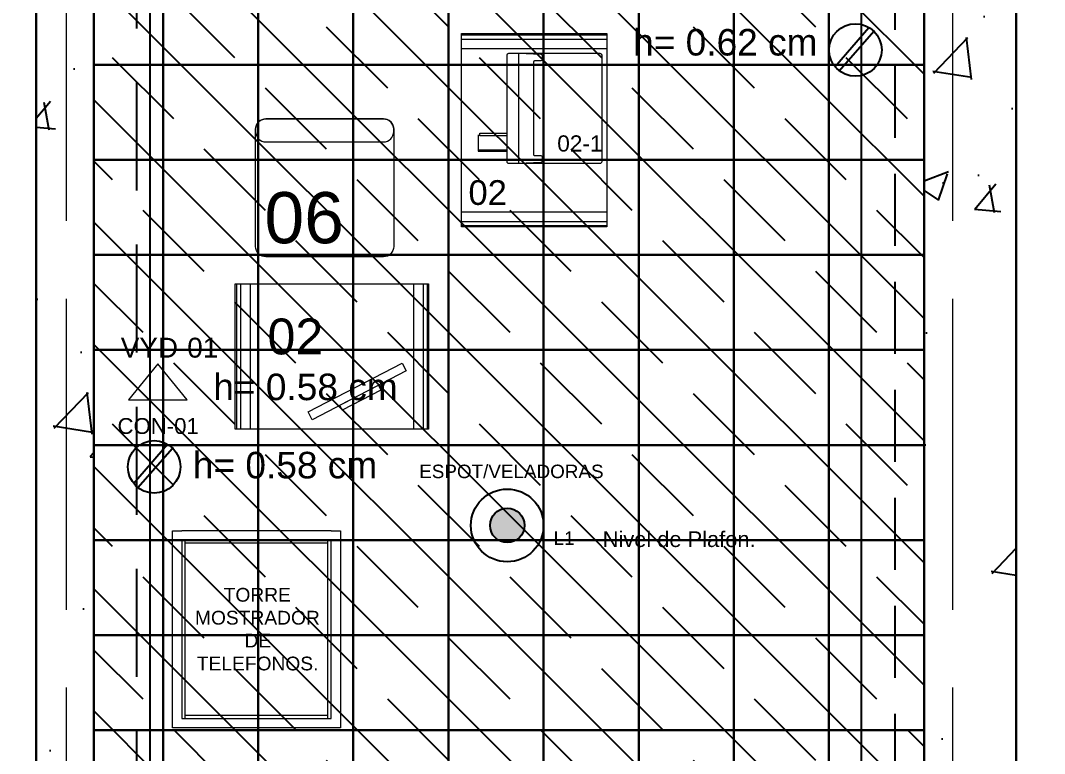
# Model space of a CAD drawing. Header units: millimetres. Extents: x 10930 to 21977, y 3784 to 7635.
# Drawn here: x 10969.24 to 10972.793, y 3813.415 to 3815.96 of the extents above; entities that cross this region are included whole.
import ezdxf

# ---------------------------------------------------------------- set-up
doc = ezdxf.new("R2010")
doc.units = ezdxf.units.MM
doc.linetypes.add('ACAD_ISO02W100', pattern=[15, 12, -3])
doc.linetypes.add('X-BB-NEW$0$HIDDEN2', pattern=[0.1875, 0.125, -0.0625])
for name, color, linetype, lineweight in [('CONTACTOS', 116, 'Continuous', 18), ('COTAS', 116, 'ACAD_ISO02W100', 20), ('LUMINARIAS', 3, 'Continuous', 18), ('PLAFON', 94, 'Continuous', 25)]:
    doc.layers.add(name, color=color, linetype=linetype, lineweight=lineweight)
for name, color, linetype in [('CORTE', 224, 'Continuous'), ('MEDIDAS.', 75, 'Continuous'), ('MUROS - ARQ.', 116, 'Continuous'), ('MUROS ACABADO.', 60, 'Continuous'), ('PISO PATIO PUBLICO', 81, 'Continuous')]:
    doc.layers.add(name, color=color, linetype=linetype)
doc.layers.add('MUEBLES', color=7, linetype='Continuous', lineweight=18, true_color=0xadff5c)
doc.styles.get("Standard").update_dxf_attribs({"font": 'arial.ttf'})
doc.dimstyles.get("Standard").update_dxf_attribs({"dimtxt": 0.15, "dimasz": 0.18, "dimexe": 0.18, "dimexo": 0.0625, "dimgap": 0.09, "dimtad": 0, "dimtih": 1, "dimtoh": 1, "dimzin": 0, "dimdsep": 46, "dimtxsty": 'Standard', "dimblk2": 'ARCHTICK', "dimcen": 0.09, "dimadec": 0, "dimazin": 0, "dimtfac": 1, "dimtofl": 0, "dimtmove": 0, "dimatfit": 3, "dimfxl": 1, "dimtolj": 1, "dimtzin": 0, "dimarcsym": 0})

# ---------------------------------------------------------------- blocks, each defined once
blk = doc.blocks.new('*D156')
at = {"layer": 'Defpoints', "color": 0, "transparency": 16777216}
for p in [(10969.73033308479, 3822.01586480804), (10969.49504958172, 3811.795864808041), (10969.69059859015, 3811.795864808041)]:
    blk.add_point(p, dxfattribs=at)
at = {"layer": 'MEDIDAS.', "color": 0, "lineweight": -2, "transparency": 16777216}
for p, q in [((10969.73033308479, 3822.01586480804), (10969.69059859015, 3822.01586480804)), ((10969.69059859015, 3821.91586480804), (10969.69059859015, 3817.046922106812)), ((10969.69059859015, 3811.895864808041), (10969.69059859015, 3816.764807509268)), ((10969.49504958172, 3811.795864808041), (10969.69059859015, 3811.795864808041))]:
    blk.add_line(p, q, dxfattribs=at)
at = {"layer": 'MEDIDAS.', "color": 0, "transparency": 16777216}
for points in [[(10969.67393192348, 3821.91586480804), (10969.70726525681, 3821.91586480804), (10969.69059859015, 3822.01586480804)], [(10969.67393192348, 3811.895864808041), (10969.70726525681, 3811.895864808041), (10969.69059859015, 3811.795864808041)]]:
    blk.add_solid(points, dxfattribs=at)
at = {"layer": 'MEDIDAS.', "color": 0, "transparency": 16777216, "insert": (10969.69059859015, 3816.905864808042), "char_height": 0.1, "attachment_point": 5}
blk.add_mtext('\\A1;10.22', dxfattribs=at)
blk = doc.blocks.new('_ArchTick')
at = {"color": 0, "linetype": 'ByBlock', "const_width": 0.15}
blk.add_lwpolyline([(-0.5, -0.5), (0.5, 0.5)], dxfattribs=at)
blk = doc.blocks.new('*D157')
at = {"layer": 'Defpoints', "color": 0, "transparency": 16777216}
for p in [(10972.37504958172, 3820.75586480804), (10972.15854647204, 3811.79586480804), (10972.37504958172, 3811.79586480804)]:
    blk.add_point(p, dxfattribs=at)
at = {"layer": 'MEDIDAS.', "color": 0, "lineweight": -2, "transparency": 16777216}
for p, q in [((10972.37504958172, 3820.75586480804), (10972.15854647204, 3820.75586480804)), ((10972.15854647204, 3820.65586480804), (10972.15854647204, 3816.416922106812)), ((10972.15854647204, 3811.89586480804), (10972.15854647204, 3816.134807509268)), ((10972.37504958172, 3811.79586480804), (10972.15854647204, 3811.79586480804))]:
    blk.add_line(p, q, dxfattribs=at)
at = {"layer": 'MEDIDAS.', "color": 0, "transparency": 16777216}
for points in [[(10972.14187980538, 3820.65586480804), (10972.17521313871, 3820.65586480804), (10972.15854647204, 3820.75586480804)], [(10972.14187980538, 3811.89586480804), (10972.17521313871, 3811.89586480804), (10972.15854647204, 3811.79586480804)]]:
    blk.add_solid(points, dxfattribs=at)
at = {"layer": 'MEDIDAS.', "color": 0, "transparency": 16777216, "insert": (10972.15854647204, 3816.275864808042), "char_height": 0.1, "attachment_point": 5}
blk.add_mtext('\\A1;8.96', dxfattribs=at)
blk = doc.blocks.new('impresora verde')
at = {"layer": 'MUEBLES'}
blk.add_line((10971.41721603753, 3814.85484925396), (10971.32487889071, 3814.85484925396), dxfattribs=at)
for points in [[(10971.71783087399, 3814.812678797217, 0.4142135623730962), (10971.72358139082, 3814.818429314047), (10971.72358139082, 3815.159626645872, 0.4142135623730948), (10971.71783087399, 3815.1653771627), (10971.42263767679, 3815.1653771627, 0.4142135623730948), (10971.41688715996, 3815.159626645872), (10971.41688715996, 3814.818429314047, 0.4142135623730944), (10971.42263767679, 3814.812678797217)], [(10971.52806381865, 3814.83568086453), (10971.50790723984, 3814.83568086453, -0.4142135623730948), (10971.50407356196, 3814.839514542416), (10971.50407356196, 3815.138541417502, -0.4142135623730953), (10971.50790723984, 3815.142375095387), (10971.52806381865, 3815.142375095387, 0.4142135623730951), (10971.53189749653, 3815.146208773273), (10971.53189749653, 3815.157896701717, 0.3996556434456882), (10971.52825526338, 3815.161725596473), (10971.45522393882, 3815.1653771627), (10971.45522393882, 3814.812678797217), (10971.52825526338, 3814.816330363444, 0.3996556434456882), (10971.53189749653, 3814.820159258202), (10971.53189749653, 3814.831847186645, 0.4142135623730951)]]:
    blk.add_lwpolyline(points, format="xyb", close=True, dxfattribs=at)
for points in [[(10971.32487889071, 3814.903821397272), (10971.32487889071, 3814.851015576075), (10971.41688715996, 3814.851015576075)], [(10971.41688715996, 3814.900853388587), (10971.33065457192, 3814.900853388587), (10971.33065457192, 3814.909478338735), (10971.41688715996, 3814.909478338735)]]:
    blk.add_lwpolyline(points, dxfattribs=at)
blk.add_text('02-1', height=0.0520373096722406, dxfattribs=at).set_placement((10971.57945602864, 3814.850021596033))
blk = doc.blocks.new('contactos verdes')
at = {"layer": 'CONTACTOS', "lineweight": -3}
for p, q in [((10972.06542656176, 3815.79923116231), (10972.18362784478, 3815.935701791439)), ((10972.08074943379, 3815.785396194023), (10972.20073874646, 3815.922909040854)), ((10969.6327889929, 3814.351836237183), (10969.75099027593, 3814.488306866312)), ((10969.64811186494, 3814.338001268896), (10969.7681011776, 3814.475514115727))]:
    blk.add_line(p, q, dxfattribs=at)
at = {"layer": 'CONTACTOS'}
blk.add_lwpolyline([(10969.68282465263, 3814.643178758154), (10969.75097367567, 3814.643178758154), (10969.81912269871, 3814.643178758154), (10969.81912269871, 3814.643178758154), (10969.71689916415, 3814.767684630722), (10969.6146756296, 3814.643178758154)], close=True, dxfattribs=at)
at = {"layer": 'CONTACTOS', "lineweight": -3}
for centre in [(10972.13690711224, 3815.857319379142), (10969.70426954339, 3814.409924454015)]:
    blk.add_circle(centre, 0.09125036660980475, dxfattribs=at)
at = {"layer": 'CONTACTOS', "color": 124}
for s, p in [('h= 0.62 cm', (10971.36573887512, 3815.838096364818)), ('h= 0.58 cm', (10969.90933518256, 3814.641619656549)), ('h= 0.58 cm', (10969.8383822914, 3814.370150995093))]:
    blk.add_text(s, height=0.09204336248979246, dxfattribs=at).set_placement(p)
at = {"layer": 'CONTACTOS', "color": 7}
for s, height, p in [('VYD-01', 0.06909623807607891, (10969.58843302112, 3814.789280316048)), ('CON-01', 0.05503624369423085, (10969.57711647813, 3814.524346289757))]:
    blk.add_text(s, height=height, dxfattribs=at).set_placement(p)
blk = doc.blocks.new('COTAS COLOR VERDE')
at = {"layer": 'COTAS', "ltscale": 0.09}
for points in [[(10969.40013195667, 3811.213733478573), (10969.40013195667, 3822.792661706981)], [(10972.47504958172, 3811.213733478573), (10972.47504958172, 3822.792661706981)]]:
    blk.add_lwpolyline(points, dxfattribs=at)
blk = doc.blocks.new('luminarias verdes')
at = {"layer": 'LUMINARIAS', "lineweight": -3}
h = blk.add_hatch(color=3, dxfattribs=at)
h.dxf.hatch_style = 1
edge = h.paths.add_edge_path()
edge.add_arc((10970.92914934667, 3814.206789912417), 0.05981526047184971, 0, 360)
at = {"layer": 'LUMINARIAS', "color": 3, "lineweight": -3}
for radius in [0.1260960624274573, 0.05981526047184971]:
    blk.add_circle((10970.92914934667, 3814.206789912417), radius, dxfattribs=at)
at = {"layer": 'LUMINARIAS', "color": 7}
blk.add_text('ESPOT/VELADORAS', height=0.0468110274383892, dxfattribs=at).set_placement((10970.62375185048, 3814.370902521117))
at = {"layer": 'LUMINARIAS', "color": 10}
blk.add_text('L1', height=0.0468110274383892, dxfattribs=at).set_placement((10971.08992557607, 3814.139272353313))
at = {"layer": 'LUMINARIAS', "color": 122}
blk.add_text('Nivel de Plafon.', height=0.05420733958522961, dxfattribs=at).set_placement((10971.26027873034, 3814.131772821844))
blk = doc.blocks.new('PISO VERDE')
at = {"layer": 'PISO PATIO PUBLICO'}
for points in [[(10969.49504958172, 3815.805864808041), (10969.49504958172, 3816.135864808041), (10969.73504958172, 3816.135864808041), (10969.73504958172, 3815.805864808041), (10969.49504958172, 3815.805864808041)], [(10969.73504958172, 3815.805864808041), (10969.73504958172, 3816.135864808041), (10970.06504958172, 3816.135864808041), (10970.06504958172, 3815.805864808041), (10969.73504958172, 3815.805864808041)], [(10970.06504958172, 3815.805864808041), (10970.06504958172, 3816.135864808041), (10970.39504958172, 3816.135864808041), (10970.39504958172, 3815.805864808041), (10970.06504958172, 3815.805864808041)], [(10970.39504958172, 3815.805864808041), (10970.39504958172, 3816.135864808041), (10970.72504958172, 3816.135864808041), (10970.72504958172, 3815.805864808041), (10970.39504958172, 3815.805864808041)], [(10970.72504958172, 3815.805864808041), (10970.72504958172, 3816.135864808041), (10971.05504958172, 3816.135864808041), (10971.05504958172, 3815.805864808041), (10970.72504958172, 3815.805864808041)], [(10971.05504958172, 3815.805864808041), (10971.05504958172, 3816.135864808041), (10971.38504958172, 3816.135864808041), (10971.38504958172, 3815.805864808041), (10971.05504958172, 3815.805864808041)], [(10971.38504958172, 3815.805864808041), (10971.38504958172, 3816.135864808041), (10971.71504958172, 3816.135864808041), (10971.71504958172, 3815.805864808041), (10971.38504958172, 3815.805864808041)], [(10971.71504958172, 3815.805864808041), (10971.71504958172, 3816.135864808041), (10972.04504958172, 3816.135864808041), (10972.04504958172, 3815.805864808041), (10971.71504958172, 3815.805864808041)], [(10972.04504958172, 3815.805864808041), (10972.04504958172, 3816.135864808041), (10972.37504958172, 3816.135864808041), (10972.37504958172, 3815.805864808041), (10972.04504958172, 3815.805864808041)], [(10969.49504958172, 3815.475864808041), (10969.49504958172, 3815.805864808041), (10969.73504958172, 3815.805864808041), (10969.73504958172, 3815.475864808041), (10969.49504958172, 3815.475864808041)], [(10969.73504958172, 3815.475864808041), (10969.73504958172, 3815.805864808041), (10970.06504958172, 3815.805864808041), (10970.06504958172, 3815.475864808041), (10969.73504958172, 3815.475864808041)], [(10970.06504958172, 3815.475864808041), (10970.06504958172, 3815.805864808041), (10970.39504958172, 3815.805864808041), (10970.39504958172, 3815.475864808041), (10970.06504958172, 3815.475864808041)], [(10970.39504958172, 3815.475864808041), (10970.39504958172, 3815.805864808041), (10970.72504958172, 3815.805864808041), (10970.72504958172, 3815.475864808041), (10970.39504958172, 3815.475864808041)], [(10970.72504958172, 3815.475864808041), (10970.72504958172, 3815.805864808041), (10971.05504958172, 3815.805864808041), (10971.05504958172, 3815.475864808041), (10970.72504958172, 3815.475864808041)], [(10971.05504958172, 3815.475864808041), (10971.05504958172, 3815.805864808041), (10971.38504958172, 3815.805864808041), (10971.38504958172, 3815.475864808041), (10971.05504958172, 3815.475864808041)], [(10971.38504958172, 3815.475864808041), (10971.38504958172, 3815.805864808041), (10971.71504958172, 3815.805864808041), (10971.71504958172, 3815.475864808041), (10971.38504958172, 3815.475864808041)], [(10971.71504958172, 3815.475864808041), (10971.71504958172, 3815.805864808041), (10972.04504958172, 3815.805864808041), (10972.04504958172, 3815.475864808041), (10971.71504958172, 3815.475864808041)], [(10972.04504958172, 3815.475864808041), (10972.04504958172, 3815.805864808041), (10972.37504958172, 3815.805864808041), (10972.37504958172, 3815.475864808041), (10972.04504958172, 3815.475864808041)], [(10969.49504958172, 3815.145864808041), (10969.49504958172, 3815.475864808041), (10969.73504958172, 3815.475864808041), (10969.73504958172, 3815.145864808041), (10969.49504958172, 3815.145864808041)], [(10969.73504958172, 3815.145864808041), (10969.73504958172, 3815.475864808041), (10970.06504958172, 3815.475864808041), (10970.06504958172, 3815.145864808041), (10969.73504958172, 3815.145864808041)], [(10970.06504958172, 3815.145864808041), (10970.06504958172, 3815.475864808041), (10970.39504958172, 3815.475864808041), (10970.39504958172, 3815.145864808041), (10970.06504958172, 3815.145864808041)], [(10970.39504958172, 3815.145864808041), (10970.39504958172, 3815.475864808041), (10970.72504958172, 3815.475864808041), (10970.72504958172, 3815.145864808041), (10970.39504958172, 3815.145864808041)], [(10970.72504958172, 3815.145864808041), (10970.72504958172, 3815.475864808041), (10971.05504958172, 3815.475864808041), (10971.05504958172, 3815.145864808041), (10970.72504958172, 3815.145864808041)], [(10971.05504958172, 3815.145864808041), (10971.05504958172, 3815.475864808041), (10971.38504958172, 3815.475864808041), (10971.38504958172, 3815.145864808041), (10971.05504958172, 3815.145864808041)], [(10971.38504958172, 3815.145864808041), (10971.38504958172, 3815.475864808041), (10971.71504958172, 3815.475864808041), (10971.71504958172, 3815.145864808041), (10971.38504958172, 3815.145864808041)], [(10971.71504958172, 3815.145864808041), (10971.71504958172, 3815.475864808041), (10972.04504958172, 3815.475864808041), (10972.04504958172, 3815.145864808041), (10971.71504958172, 3815.145864808041)], [(10972.04504958172, 3815.145864808041), (10972.04504958172, 3815.475864808041), (10972.37504958172, 3815.475864808041), (10972.37504958172, 3815.145864808041), (10972.04504958172, 3815.145864808041)], [(10969.49504958172, 3814.815864808041), (10969.49504958172, 3815.145864808041), (10969.73504958172, 3815.145864808041), (10969.73504958172, 3814.815864808041), (10969.49504958172, 3814.815864808041)], [(10969.73504958172, 3814.815864808041), (10969.73504958172, 3815.145864808041), (10970.06504958172, 3815.145864808041), (10970.06504958172, 3814.815864808041), (10969.73504958172, 3814.815864808041)], [(10970.06504958172, 3814.815864808041), (10970.06504958172, 3815.145864808041), (10970.39504958172, 3815.145864808041), (10970.39504958172, 3814.815864808041), (10970.06504958172, 3814.815864808041)], [(10970.39504958172, 3814.815864808041), (10970.39504958172, 3815.145864808041), (10970.72504958172, 3815.145864808041), (10970.72504958172, 3814.815864808041), (10970.39504958172, 3814.815864808041)], [(10970.72504958172, 3814.815864808041), (10970.72504958172, 3815.145864808041), (10971.05504958172, 3815.145864808041), (10971.05504958172, 3814.815864808041), (10970.72504958172, 3814.815864808041)], [(10971.05504958172, 3814.815864808041), (10971.05504958172, 3815.145864808041), (10971.38504958172, 3815.145864808041), (10971.38504958172, 3814.815864808041), (10971.05504958172, 3814.815864808041)], [(10971.38504958172, 3814.815864808041), (10971.38504958172, 3815.145864808041), (10971.71504958172, 3815.145864808041), (10971.71504958172, 3814.815864808041), (10971.38504958172, 3814.815864808041)], [(10971.71504958172, 3814.815864808041), (10971.71504958172, 3815.145864808041), (10972.04504958172, 3815.145864808041), (10972.04504958172, 3814.815864808041), (10971.71504958172, 3814.815864808041)], [(10972.04504958172, 3814.815864808041), (10972.04504958172, 3815.145864808041), (10972.37504958172, 3815.145864808041), (10972.37504958172, 3814.815864808041), (10972.04504958172, 3814.815864808041)], [(10969.49504958172, 3814.485864808041), (10969.49504958172, 3814.815864808041), (10969.73504958172, 3814.815864808041), (10969.73504958172, 3814.485864808041), (10969.49504958172, 3814.485864808041)], [(10969.73504958172, 3814.485864808041), (10969.73504958172, 3814.815864808041), (10970.06504958172, 3814.815864808041), (10970.06504958172, 3814.485864808041), (10969.73504958172, 3814.485864808041)], [(10970.06504958172, 3814.485864808041), (10970.06504958172, 3814.815864808041), (10970.39504958172, 3814.815864808041), (10970.39504958172, 3814.485864808041), (10970.06504958172, 3814.485864808041)], [(10970.39504958172, 3814.485864808041), (10970.39504958172, 3814.815864808041), (10970.72504958172, 3814.815864808041), (10970.72504958172, 3814.485864808041), (10970.39504958172, 3814.485864808041)], [(10970.72504958172, 3814.485864808041), (10970.72504958172, 3814.815864808041), (10971.05504958172, 3814.815864808041), (10971.05504958172, 3814.485864808041), (10970.72504958172, 3814.485864808041)], [(10971.05504958172, 3814.485864808041), (10971.05504958172, 3814.815864808041), (10971.38504958172, 3814.815864808041), (10971.38504958172, 3814.485864808041), (10971.05504958172, 3814.485864808041)], [(10971.38504958172, 3814.485864808041), (10971.38504958172, 3814.815864808041), (10971.71504958172, 3814.815864808041), (10971.71504958172, 3814.485864808041), (10971.38504958172, 3814.485864808041)], [(10971.71504958172, 3814.485864808041), (10971.71504958172, 3814.815864808041), (10972.04504958172, 3814.815864808041), (10972.04504958172, 3814.485864808041), (10971.71504958172, 3814.485864808041)], [(10972.04504958172, 3814.485864808041), (10972.04504958172, 3814.815864808041), (10972.37504958172, 3814.815864808041), (10972.37504958172, 3814.485864808041), (10972.04504958172, 3814.485864808041)], [(10969.49504958172, 3814.155864808041), (10969.49504958172, 3814.485864808041), (10969.73504958172, 3814.485864808041), (10969.73504958172, 3814.155864808041), (10969.49504958172, 3814.155864808041)], [(10969.73504958172, 3814.155864808041), (10969.73504958172, 3814.485864808041), (10970.06504958172, 3814.485864808041), (10970.06504958172, 3814.155864808041), (10969.73504958172, 3814.155864808041)], [(10970.06504958172, 3814.155864808041), (10970.06504958172, 3814.485864808041), (10970.39504958172, 3814.485864808041), (10970.39504958172, 3814.155864808041), (10970.06504958172, 3814.155864808041)], [(10970.39504958172, 3814.155864808041), (10970.39504958172, 3814.485864808041), (10970.72504958172, 3814.485864808041), (10970.72504958172, 3814.155864808041), (10970.39504958172, 3814.155864808041)], [(10970.72504958172, 3814.155864808041), (10970.72504958172, 3814.485864808041), (10971.05504958172, 3814.485864808041), (10971.05504958172, 3814.155864808041), (10970.72504958172, 3814.155864808041)], [(10971.05504958172, 3814.155864808041), (10971.05504958172, 3814.485864808041), (10971.38504958172, 3814.485864808041), (10971.38504958172, 3814.155864808041), (10971.05504958172, 3814.155864808041)], [(10971.38504958172, 3814.155864808041), (10971.38504958172, 3814.485864808041), (10971.71504958172, 3814.485864808041), (10971.71504958172, 3814.155864808041), (10971.38504958172, 3814.155864808041)], [(10971.71504958172, 3814.155864808041), (10971.71504958172, 3814.485864808041), (10972.04504958172, 3814.485864808041), (10972.04504958172, 3814.155864808041), (10971.71504958172, 3814.155864808041)], [(10972.04504958172, 3814.155864808041), (10972.04504958172, 3814.485864808041), (10972.37504958172, 3814.485864808041), (10972.37504958172, 3814.155864808041), (10972.04504958172, 3814.155864808041)], [(10969.49504958172, 3813.825864808041), (10969.49504958172, 3814.155864808041), (10969.73504958172, 3814.155864808041), (10969.73504958172, 3813.825864808041), (10969.49504958172, 3813.825864808041)], [(10969.73504958172, 3813.825864808041), (10969.73504958172, 3814.155864808041), (10970.06504958172, 3814.155864808041), (10970.06504958172, 3813.825864808041), (10969.73504958172, 3813.825864808041)], [(10970.06504958172, 3813.825864808041), (10970.06504958172, 3814.155864808041), (10970.39504958172, 3814.155864808041), (10970.39504958172, 3813.825864808041), (10970.06504958172, 3813.825864808041)], [(10970.39504958172, 3813.825864808041), (10970.39504958172, 3814.155864808041), (10970.72504958172, 3814.155864808041), (10970.72504958172, 3813.825864808041), (10970.39504958172, 3813.825864808041)], [(10970.72504958172, 3813.825864808041), (10970.72504958172, 3814.155864808041), (10971.05504958172, 3814.155864808041), (10971.05504958172, 3813.825864808041), (10970.72504958172, 3813.825864808041)], [(10971.05504958172, 3813.825864808041), (10971.05504958172, 3814.155864808041), (10971.38504958172, 3814.155864808041), (10971.38504958172, 3813.825864808041), (10971.05504958172, 3813.825864808041)], [(10971.38504958172, 3813.825864808041), (10971.38504958172, 3814.155864808041), (10971.71504958172, 3814.155864808041), (10971.71504958172, 3813.825864808041), (10971.38504958172, 3813.825864808041)], [(10971.71504958172, 3813.825864808041), (10971.71504958172, 3814.155864808041), (10972.04504958172, 3814.155864808041), (10972.04504958172, 3813.825864808041), (10971.71504958172, 3813.825864808041)], [(10972.04504958172, 3813.825864808041), (10972.04504958172, 3814.155864808041), (10972.37504958172, 3814.155864808041), (10972.37504958172, 3813.825864808041), (10972.04504958172, 3813.825864808041)], [(10969.49504958172, 3813.495864808041), (10969.49504958172, 3813.825864808041), (10969.73504958172, 3813.825864808041), (10969.73504958172, 3813.495864808041), (10969.49504958172, 3813.495864808041)], [(10969.73504958172, 3813.495864808041), (10969.73504958172, 3813.825864808041), (10970.06504958172, 3813.825864808041), (10970.06504958172, 3813.495864808041), (10969.73504958172, 3813.495864808041)], [(10970.06504958172, 3813.495864808041), (10970.06504958172, 3813.825864808041), (10970.39504958172, 3813.825864808041), (10970.39504958172, 3813.495864808041), (10970.06504958172, 3813.495864808041)], [(10970.39504958172, 3813.495864808041), (10970.39504958172, 3813.825864808041), (10970.72504958172, 3813.825864808041), (10970.72504958172, 3813.495864808041), (10970.39504958172, 3813.495864808041)], [(10970.72504958172, 3813.495864808041), (10970.72504958172, 3813.825864808041), (10971.05504958172, 3813.825864808041), (10971.05504958172, 3813.495864808041), (10970.72504958172, 3813.495864808041)], [(10971.05504958172, 3813.495864808041), (10971.05504958172, 3813.825864808041), (10971.38504958172, 3813.825864808041), (10971.38504958172, 3813.495864808041), (10971.05504958172, 3813.495864808041)], [(10971.38504958172, 3813.495864808041), (10971.38504958172, 3813.825864808041), (10971.71504958172, 3813.825864808041), (10971.71504958172, 3813.495864808041), (10971.38504958172, 3813.495864808041)], [(10971.71504958172, 3813.495864808041), (10971.71504958172, 3813.825864808041), (10972.04504958172, 3813.825864808041), (10972.04504958172, 3813.495864808041), (10971.71504958172, 3813.495864808041)], [(10972.04504958172, 3813.495864808041), (10972.04504958172, 3813.825864808041), (10972.37504958172, 3813.825864808041), (10972.37504958172, 3813.495864808041), (10972.04504958172, 3813.495864808041)], [(10969.49504958172, 3813.165864808042), (10969.49504958172, 3813.495864808041), (10969.73504958172, 3813.495864808041), (10969.73504958172, 3813.165864808042), (10969.49504958172, 3813.165864808042)], [(10969.73504958172, 3813.165864808042), (10969.73504958172, 3813.495864808041), (10970.06504958172, 3813.495864808041), (10970.06504958172, 3813.165864808042), (10969.73504958172, 3813.165864808042)], [(10970.06504958172, 3813.165864808042), (10970.06504958172, 3813.495864808041), (10970.39504958172, 3813.495864808041), (10970.39504958172, 3813.165864808042), (10970.06504958172, 3813.165864808042)], [(10970.39504958172, 3813.165864808042), (10970.39504958172, 3813.495864808041), (10970.72504958172, 3813.495864808041), (10970.72504958172, 3813.165864808042), (10970.39504958172, 3813.165864808042)], [(10970.72504958172, 3813.165864808042), (10970.72504958172, 3813.495864808041), (10971.05504958172, 3813.495864808041), (10971.05504958172, 3813.165864808042), (10970.72504958172, 3813.165864808042)], [(10971.05504958172, 3813.165864808042), (10971.05504958172, 3813.495864808041), (10971.38504958172, 3813.495864808041), (10971.38504958172, 3813.165864808042), (10971.05504958172, 3813.165864808042)], [(10971.38504958172, 3813.165864808042), (10971.38504958172, 3813.495864808041), (10971.71504958172, 3813.495864808041), (10971.71504958172, 3813.165864808042), (10971.38504958172, 3813.165864808042)], [(10971.71504958172, 3813.165864808042), (10971.71504958172, 3813.495864808041), (10972.04504958172, 3813.495864808041), (10972.04504958172, 3813.165864808042), (10971.71504958172, 3813.165864808042)], [(10972.04504958172, 3813.165864808042), (10972.04504958172, 3813.495864808041), (10972.37504958172, 3813.495864808041), (10972.37504958172, 3813.165864808042), (10972.04504958172, 3813.165864808042)]]:
    blk.add_lwpolyline(points, dxfattribs=at)
blk = doc.blocks.new('FLECHA DOS')
at = {"layer": 'CORTE'}
blk.add_line((10970.72504958172, 3809.121042254999), (10970.72504958172, 3823.697857952679), dxfattribs=at)

msp = doc.modelspace()

# ---------------------------------------------------------------- hatches: boundary and pattern name
at = {"layer": 'MUROS ACABADO.'}
h = msp.add_hatch(dxfattribs=at)
h.set_pattern_fill('AR-CONC', color=50, scale=0.006)
h.set_pattern_definition([(49.99999999999999, (0, 0), (1.093108013976024, -0.09563451323341852), [0.1143, -1.2573]), (355, (0, 0), (-0.2114605285498161, 1.146341071434211), [0.09144000000000001, -1.00584350502]), (100.4514447, (0.091092042, -0.007969521), (0.8816474825421197, 1.050706511473171), [0.0971400528, -1.0685414676]), (46.18420000000002, (0, 0.3048), (1.626474245352779, -0.2522539675963629), [0.17145, -1.88595]), (96.63555760999996, (0.1355394, 0.283779), (1.424424804309018, 1.484556747586329), [0.14571013884, -1.60281364896]), (351.1841511700001, (0, 0.3048), (1.424424804389862, 1.484556747513196), [0.13715980242, -1.50875839152]), (21, (0.1524, 0.2286), (0.9096863476147949, -0.6135911891225256), [0.1143, -1.2573]), (326.0000000000001, (0.1524, 0.2286), (0.3708121700858825, 1.105127796733916), [0.09144000000000001, -1.00584]), (71.45144499999999, (0.2282071956, 0.1774674006), (1.280498515672297, 0.4915366133154315), [0.09714005280000002, -1.0685396256]), (37.50000000000001, (0, 0), (0.0185316195035509, 0.5073302332389187), [0, -0.9936480000000001, 0, -1.02108, 0, -1.00965]), (7.499999999999999, (0, 0), (0.4009179750618345, 0.6010834489087171), [0, -0.5821679999999999, 0, -0.970788, 0, -0.38481]), (327.5, (-0.339852, 0), (0.8135435710012284, -0.03437246395604066), [0, -0.381, 0, -1.18872, 0, -1.57734]), (317.5, (-0.492252, 0), (0.8887750883161083, 0.1525589461999982), [0, -0.4953, 0, -0.789432, 0, -1.12014])])
h.paths.add_polyline_path([(10969.29504958172, 3822.21586480804), (10972.69504958172, 3822.21586480804), (10972.69504958172, 3811.79586480804), (10972.37504958172, 3811.79586480804), (10972.37504958172, 3822.01586480804), (10969.49504958172, 3822.01586480804), (10969.49504958172, 3811.795864808041), (10969.29504958172, 3811.795864808041)])
h = msp.add_hatch(color=253, dxfattribs=at)
h.dxf.hatch_style = 1
h.paths.add_polyline_path([(10970.97669844339, 3815.581022545257), (10973.30669844339, 3815.581022545258)], flags=0)
edge = h.paths.add_edge_path(flags=17)
edge.add_line((10970.97669844339, 3815.581022545257), (10973.30669844339, 3815.581022545258))
edge.add_line((10970.97669844339, 3815.581022545258), (10970.97669844339, 3813.005057409418))
edge.add_line((10970.97669844339, 3813.005057409418), (10973.30669844339, 3813.005057409418))
edge.add_line((10973.30669844339, 3813.005057409418), (10973.30669844339, 3814.305057409417))
edge.add_line((10973.30669844339, 3814.305057409417), (10973.38669844339, 3814.305057409418))
edge.add_line((10973.38669844339, 3814.305057409418), (10973.38669844339, 3814.275057409418))
edge.add_line((10973.38669844339, 3814.275057409418), (10973.40669844339, 3814.275057409418))
edge.add_line((10973.40669844339, 3814.275057409418), (10973.40669844339, 3812.905057409418))
edge.add_line((10973.40669844339, 3812.905057409418), (10970.97669844339, 3812.905057409417))
edge.add_line((10970.97669844339, 3812.905057409417), (10970.97669844339, 3812.851022545258))
edge.add_line((10970.97669844339, 3812.851022545258), (10970.97669844339, 3812.751022545258))
edge.add_line((10970.97669844339, 3812.751022545258), (10970.73669844339, 3812.751022545258))
edge.add_line((10970.73669844339, 3812.751022545258), (10970.73669844339, 3802.651022545258))
edge.add_line((10970.73669844339, 3802.651022545258), (10971.24669844339, 3802.651022545258))
edge.add_line((10971.24669844339, 3802.651022545258), (10971.24669844339, 3802.551022545259))
edge.add_line((10971.24669844339, 3802.551022545259), (10970.63669844339, 3802.551022545259))
edge.add_line((10970.63669844339, 3802.551022545259), (10970.63669844339, 3812.851022545258))
edge.add_line((10970.63669844339, 3812.851022545258), (10970.87669844339, 3812.851022545258))
edge.add_line((10970.87669844339, 3812.851022545258), (10970.87669844339, 3815.581022545257))
edge.add_line((10970.87669844339, 3815.581022545257), (10968.50669844339, 3815.581022545258))
edge.add_line((10968.50669844339, 3815.581022545258), (10968.50669844339, 3814.981022545257))
edge.add_line((10968.50669844339, 3814.981022545257), (10967.33669844339, 3814.981022545259))
edge.add_line((10967.33669844339, 3814.981022545259), (10967.33669844339, 3818.621022545258))
edge.add_line((10967.33669844339, 3818.621022545258), (10967.73669844339, 3818.621022545258))
edge.add_line((10967.73669844339, 3818.621022545258), (10967.73669844339, 3818.521022545257))
edge.add_line((10967.73669844339, 3818.521022545257), (10967.43669844339, 3818.521022545258))
edge.add_line((10967.43669844339, 3818.521022545258), (10967.43669844339, 3815.681022545258))
edge.add_line((10967.43669844339, 3815.681022545258), (10967.45669844339, 3815.681022545258))
edge.add_line((10967.45669844339, 3815.681022545258), (10967.45669844339, 3815.081022545258))
edge.add_line((10967.45669844339, 3815.081022545258), (10968.40669844339, 3815.081022545258))
edge.add_line((10968.40669844339, 3815.081022545258), (10968.40669844339, 3815.681022545258))
edge.add_line((10968.40669844339, 3815.681022545258), (10973.40669844339, 3815.681022545258))
edge.add_line((10973.40669844339, 3815.681022545258), (10973.40669844338, 3816.281022545258))
edge.add_line((10973.40669844338, 3816.281022545258), (10974.60669844339, 3816.281022545258))
edge.add_line((10974.60669844339, 3816.281022545258), (10974.60669844339, 3815.681022545259))
edge.add_line((10974.60669844339, 3815.681022545259), (10977.12669844339, 3815.681022545257))
edge.add_line((10977.12669844339, 3815.681022545257), (10977.12669844339, 3815.096022545259))
edge.add_line((10977.12669844339, 3815.096022545259), (10977.04169844339, 3815.096022545259))
edge.add_line((10977.04169844339, 3815.096022545259), (10977.04169844339, 3815.131022545258))
edge.add_line((10977.04169844339, 3815.131022545258), (10977.02669844339, 3815.131022545258))
edge.add_line((10977.02669844339, 3815.131022545258), (10977.02669844339, 3815.581022545258))
edge.add_line((10977.02669844339, 3815.581022545258), (10974.50669844339, 3815.581022545258))
edge.add_line((10974.50669844339, 3815.581022545258), (10974.50669844339, 3816.181022545258))
edge.add_line((10974.50669844339, 3816.181022545258), (10973.50669844339, 3816.181022545258))
edge.add_line((10973.50669844339, 3816.181022545258), (10973.50669844339, 3815.031022545258))
edge.add_line((10973.50669844339, 3815.031022545258), (10973.40669844339, 3815.031022545258))
edge.add_line((10973.40669844339, 3815.031022545258), (10973.38669844339, 3815.031022545258))
edge.add_line((10973.38669844339, 3815.031022545258), (10973.38669844339, 3815.001022545258))
edge.add_line((10973.38669844339, 3815.001022545258), (10973.30669844339, 3815.001022545257))
edge.add_line((10973.30669844339, 3815.001022545257), (10973.30669844339, 3815.031022545258))
edge.add_line((10973.30669844339, 3815.031022545258), (10973.30669844339, 3815.581022545258))
edge = h.paths.add_edge_path()
edge.add_line((10971.24669844339, 3802.551022545259), (10971.34669844339, 3802.551022545259))
edge.add_line((10971.24669844339, 3801.471022545259), (10971.24669844339, 3802.551022545259))
edge.add_line((10971.24669844339, 3801.471022545259), (10970.64669844339, 3801.471022545259))
edge.add_line((10970.64669844339, 3801.471022545259), (10970.64669844339, 3798.491022545258))
edge.add_line((10970.64669844339, 3798.491022545258), (10971.38099373292, 3798.491022545258))
edge.add_line((10971.38099373292, 3798.491022545258), (10971.06288708056, 3796.039019220637))
edge.add_line((10971.06288708056, 3796.039019220637), (10973.37669844339, 3796.039019220637))
edge.add_line((10973.37669844339, 3796.039019220637), (10973.37669844339, 3796.939019220637))
edge.add_line((10973.37669844339, 3796.939019220637), (10973.27669844339, 3796.939019220637))
edge.add_line((10973.27669844339, 3796.939019220637), (10973.27669844339, 3796.139019220637))
edge.add_line((10973.27669844339, 3796.139019220637), (10971.17669844339, 3796.139019220637))
edge.add_line((10971.17669844339, 3796.139019220637), (10971.49396706983, 3798.631022545259))
edge.add_line((10971.49396706983, 3798.631022545259), (10971.39396706983, 3798.631022545259))
edge.add_line((10971.39396706983, 3798.631022545259), (10971.39396706983, 3798.591022545259))
edge.add_line((10971.39396706983, 3798.591022545259), (10970.74669844339, 3798.591022545259))
edge.add_line((10970.74669844339, 3798.591022545259), (10970.74669844339, 3801.371022545259))
edge.add_line((10970.74669844339, 3801.371022545259), (10971.34669844339, 3801.371022545259))
edge.add_line((10971.34669844339, 3801.371022545259), (10971.34669844339, 3802.551022545259))
edge = h.paths.add_edge_path(flags=17)
edge.add_line((10973.30669844339, 3815.581022545258), (10970.97669844339, 3815.581022545258))
edge.add_line((10973.30669844339, 3815.031022545258), (10973.30669844339, 3815.581022545258))
edge.add_line((10973.30669844339, 3815.001022545257), (10973.30669844339, 3815.031022545258))
edge.add_line((10973.38669844339, 3815.001022545258), (10973.30669844339, 3815.001022545257))
edge.add_line((10973.38669844339, 3815.031022545258), (10973.38669844339, 3815.001022545258))
edge.add_line((10973.40669844339, 3815.031022545258), (10973.38669844339, 3815.031022545258))
edge.add_line((10973.50669844339, 3815.031022545258), (10973.40669844339, 3815.031022545258))
edge.add_line((10973.50669844339, 3816.181022545258), (10973.50669844339, 3815.031022545258))
edge.add_line((10974.50669844339, 3816.181022545258), (10973.50669844339, 3816.181022545258))
edge.add_line((10974.50669844339, 3815.581022545258), (10974.50669844339, 3816.181022545258))
edge.add_line((10977.02669844339, 3815.581022545258), (10974.50669844339, 3815.581022545258))
edge.add_line((10977.02669844339, 3815.131022545258), (10977.02669844339, 3815.581022545258))
edge.add_line((10977.04169844339, 3815.131022545258), (10977.02669844339, 3815.131022545258))
edge.add_line((10977.04169844339, 3815.096022545259), (10977.04169844339, 3815.131022545258))
edge.add_line((10977.12669844339, 3815.096022545259), (10977.04169844339, 3815.096022545259))
edge.add_line((10977.12669844339, 3815.681022545257), (10977.12669844339, 3815.096022545259))
edge.add_line((10974.60669844339, 3815.681022545259), (10977.12669844339, 3815.681022545257))
edge.add_line((10974.60669844339, 3816.281022545258), (10974.60669844339, 3815.681022545259))
edge.add_line((10973.40669844338, 3816.281022545258), (10974.60669844339, 3816.281022545258))
edge.add_line((10973.40669844339, 3815.681022545258), (10973.40669844338, 3816.281022545258))
edge.add_line((10968.40669844339, 3815.681022545258), (10973.40669844339, 3815.681022545258))
edge.add_line((10968.40669844339, 3815.081022545258), (10968.40669844339, 3815.681022545258))
edge.add_line((10967.45669844339, 3815.081022545258), (10968.40669844339, 3815.081022545258))
edge.add_line((10967.45669844339, 3815.681022545258), (10967.45669844339, 3815.081022545258))
edge.add_line((10967.43669844339, 3815.681022545258), (10967.45669844339, 3815.681022545258))
edge.add_line((10967.43669844339, 3818.521022545258), (10967.43669844339, 3815.681022545258))
edge.add_line((10967.73669844339, 3818.521022545257), (10967.43669844339, 3818.521022545258))
edge.add_line((10967.73669844339, 3818.621022545258), (10967.73669844339, 3818.521022545257))
edge.add_line((10967.33669844339, 3818.621022545258), (10967.73669844339, 3818.621022545258))
edge.add_line((10967.33669844339, 3814.981022545259), (10967.33669844339, 3818.621022545258))
edge.add_line((10968.50669844339, 3814.981022545257), (10967.33669844339, 3814.981022545259))
edge.add_line((10968.50669844339, 3815.581022545258), (10968.50669844339, 3814.981022545257))
edge.add_line((10970.87669844339, 3815.581022545257), (10968.50669844339, 3815.581022545258))
edge.add_line((10970.87669844339, 3812.851022545258), (10970.87669844339, 3815.581022545257))
edge.add_line((10970.63669844339, 3812.851022545258), (10970.87669844339, 3812.851022545258))
edge.add_line((10970.63669844339, 3802.551022545259), (10970.63669844339, 3812.851022545258))
edge.add_line((10971.24669844339, 3802.551022545259), (10970.63669844339, 3802.551022545259))
edge.add_line((10971.24669844339, 3802.651022545258), (10971.24669844339, 3802.551022545259))
edge.add_line((10970.73669844339, 3802.651022545258), (10971.24669844339, 3802.651022545258))
edge.add_line((10970.73669844339, 3812.751022545258), (10970.73669844339, 3802.651022545258))
edge.add_line((10970.97669844339, 3812.751022545258), (10970.73669844339, 3812.751022545258))
edge.add_line((10970.97669844339, 3812.851022545258), (10970.97669844339, 3812.751022545258))
edge.add_line((10970.97669844339, 3812.905057409417), (10970.97669844339, 3812.851022545258))
edge.add_line((10973.40669844339, 3812.905057409418), (10970.97669844339, 3812.905057409417))
edge.add_line((10973.40669844339, 3814.275057409418), (10973.40669844339, 3812.905057409418))
edge.add_line((10973.38669844339, 3814.275057409418), (10973.40669844339, 3814.275057409418))
edge.add_line((10973.38669844339, 3814.305057409418), (10973.38669844339, 3814.275057409418))
edge.add_line((10973.30669844339, 3814.305057409417), (10973.38669844339, 3814.305057409418))
edge.add_line((10973.30669844339, 3813.005057409418), (10973.30669844339, 3814.305057409417))
edge.add_line((10970.97669844339, 3813.005057409418), (10973.30669844339, 3813.005057409418))
edge.add_line((10970.97669844339, 3815.581022545258), (10970.97669844339, 3813.005057409418))
h = msp.add_hatch(color=253, dxfattribs=at)
h.dxf.hatch_style = 1
h.paths.add_polyline_path([(10970.97669844339, 3815.581022545257), (10973.30669844339, 3815.581022545258)], flags=0)
edge = h.paths.add_edge_path(flags=17)
edge.add_line((10970.97669844339, 3815.581022545257), (10973.30669844339, 3815.581022545258))
edge.add_line((10970.97669844339, 3815.581022545258), (10970.97669844339, 3813.005057409418))
edge.add_line((10970.97669844339, 3813.005057409418), (10973.30669844339, 3813.005057409418))
edge.add_line((10973.30669844339, 3813.005057409418), (10973.30669844339, 3814.305057409417))
edge.add_line((10973.30669844339, 3814.305057409417), (10973.38669844339, 3814.305057409418))
edge.add_line((10973.38669844339, 3814.305057409418), (10973.38669844339, 3814.275057409418))
edge.add_line((10973.38669844339, 3814.275057409418), (10973.40669844339, 3814.275057409418))
edge.add_line((10973.40669844339, 3814.275057409418), (10973.40669844339, 3812.905057409418))
edge.add_line((10973.40669844339, 3812.905057409418), (10970.97669844339, 3812.905057409417))
edge.add_line((10970.97669844339, 3812.905057409417), (10970.97669844339, 3812.851022545258))
edge.add_line((10970.97669844339, 3812.851022545258), (10970.97669844339, 3812.751022545258))
edge.add_line((10970.97669844339, 3812.751022545258), (10970.73669844339, 3812.751022545258))
edge.add_line((10970.73669844339, 3812.751022545258), (10970.73669844339, 3802.651022545258))
edge.add_line((10970.73669844339, 3802.651022545258), (10971.24669844339, 3802.651022545258))
edge.add_line((10971.24669844339, 3802.651022545258), (10971.24669844339, 3802.551022545259))
edge.add_line((10971.24669844339, 3802.551022545259), (10970.63669844339, 3802.551022545259))
edge.add_line((10970.63669844339, 3802.551022545259), (10970.63669844339, 3812.851022545258))
edge.add_line((10970.63669844339, 3812.851022545258), (10970.87669844339, 3812.851022545258))
edge.add_line((10970.87669844339, 3812.851022545258), (10970.87669844339, 3815.581022545257))
edge.add_line((10970.87669844339, 3815.581022545257), (10968.50669844339, 3815.581022545258))
edge.add_line((10968.50669844339, 3815.581022545258), (10968.50669844339, 3814.981022545257))
edge.add_line((10968.50669844339, 3814.981022545257), (10967.33669844339, 3814.981022545259))
edge.add_line((10967.33669844339, 3814.981022545259), (10967.33669844339, 3818.621022545258))
edge.add_line((10967.33669844339, 3818.621022545258), (10967.73669844339, 3818.621022545258))
edge.add_line((10967.73669844339, 3818.621022545258), (10967.73669844339, 3818.521022545257))
edge.add_line((10967.73669844339, 3818.521022545257), (10967.43669844339, 3818.521022545258))
edge.add_line((10967.43669844339, 3818.521022545258), (10967.43669844339, 3815.681022545258))
edge.add_line((10967.43669844339, 3815.681022545258), (10967.45669844339, 3815.681022545258))
edge.add_line((10967.45669844339, 3815.681022545258), (10967.45669844339, 3815.081022545258))
edge.add_line((10967.45669844339, 3815.081022545258), (10968.40669844339, 3815.081022545258))
edge.add_line((10968.40669844339, 3815.081022545258), (10968.40669844339, 3815.681022545258))
edge.add_line((10968.40669844339, 3815.681022545258), (10973.40669844339, 3815.681022545258))
edge.add_line((10973.40669844339, 3815.681022545258), (10973.40669844338, 3816.281022545258))
edge.add_line((10973.40669844338, 3816.281022545258), (10974.60669844339, 3816.281022545258))
edge.add_line((10974.60669844339, 3816.281022545258), (10974.60669844339, 3815.681022545259))
edge.add_line((10974.60669844339, 3815.681022545259), (10977.12669844339, 3815.681022545257))
edge.add_line((10977.12669844339, 3815.681022545257), (10977.12669844339, 3815.096022545259))
edge.add_line((10977.12669844339, 3815.096022545259), (10977.04169844339, 3815.096022545259))
edge.add_line((10977.04169844339, 3815.096022545259), (10977.04169844339, 3815.131022545258))
edge.add_line((10977.04169844339, 3815.131022545258), (10977.02669844339, 3815.131022545258))
edge.add_line((10977.02669844339, 3815.131022545258), (10977.02669844339, 3815.581022545258))
edge.add_line((10977.02669844339, 3815.581022545258), (10974.50669844339, 3815.581022545258))
edge.add_line((10974.50669844339, 3815.581022545258), (10974.50669844339, 3816.181022545258))
edge.add_line((10974.50669844339, 3816.181022545258), (10973.50669844339, 3816.181022545258))
edge.add_line((10973.50669844339, 3816.181022545258), (10973.50669844339, 3815.031022545258))
edge.add_line((10973.50669844339, 3815.031022545258), (10973.40669844339, 3815.031022545258))
edge.add_line((10973.40669844339, 3815.031022545258), (10973.38669844339, 3815.031022545258))
edge.add_line((10973.38669844339, 3815.031022545258), (10973.38669844339, 3815.001022545258))
edge.add_line((10973.38669844339, 3815.001022545258), (10973.30669844339, 3815.001022545257))
edge.add_line((10973.30669844339, 3815.001022545257), (10973.30669844339, 3815.031022545258))
edge.add_line((10973.30669844339, 3815.031022545258), (10973.30669844339, 3815.581022545258))
edge = h.paths.add_edge_path()
edge.add_line((10971.24669844339, 3802.551022545259), (10971.34669844339, 3802.551022545259))
edge.add_line((10971.24669844339, 3801.471022545259), (10971.24669844339, 3802.551022545259))
edge.add_line((10971.24669844339, 3801.471022545259), (10970.64669844339, 3801.471022545259))
edge.add_line((10970.64669844339, 3801.471022545259), (10970.64669844339, 3798.491022545258))
edge.add_line((10970.64669844339, 3798.491022545258), (10971.38099373292, 3798.491022545258))
edge.add_line((10971.38099373292, 3798.491022545258), (10971.06288708056, 3796.039019220637))
edge.add_line((10971.06288708056, 3796.039019220637), (10973.37669844339, 3796.039019220637))
edge.add_line((10973.37669844339, 3796.039019220637), (10973.37669844339, 3796.939019220637))
edge.add_line((10973.37669844339, 3796.939019220637), (10973.27669844339, 3796.939019220637))
edge.add_line((10973.27669844339, 3796.939019220637), (10973.27669844339, 3796.139019220637))
edge.add_line((10973.27669844339, 3796.139019220637), (10971.17669844339, 3796.139019220637))
edge.add_line((10971.17669844339, 3796.139019220637), (10971.49396706983, 3798.631022545259))
edge.add_line((10971.49396706983, 3798.631022545259), (10971.39396706983, 3798.631022545259))
edge.add_line((10971.39396706983, 3798.631022545259), (10971.39396706983, 3798.591022545259))
edge.add_line((10971.39396706983, 3798.591022545259), (10970.74669844339, 3798.591022545259))
edge.add_line((10970.74669844339, 3798.591022545259), (10970.74669844339, 3801.371022545259))
edge.add_line((10970.74669844339, 3801.371022545259), (10971.34669844339, 3801.371022545259))
edge.add_line((10971.34669844339, 3801.371022545259), (10971.34669844339, 3802.551022545259))
edge = h.paths.add_edge_path(flags=17)
edge.add_line((10973.30669844339, 3815.581022545258), (10970.97669844339, 3815.581022545258))
edge.add_line((10973.30669844339, 3815.031022545258), (10973.30669844339, 3815.581022545258))
edge.add_line((10973.30669844339, 3815.001022545257), (10973.30669844339, 3815.031022545258))
edge.add_line((10973.38669844339, 3815.001022545258), (10973.30669844339, 3815.001022545257))
edge.add_line((10973.38669844339, 3815.031022545258), (10973.38669844339, 3815.001022545258))
edge.add_line((10973.40669844339, 3815.031022545258), (10973.38669844339, 3815.031022545258))
edge.add_line((10973.50669844339, 3815.031022545258), (10973.40669844339, 3815.031022545258))
edge.add_line((10973.50669844339, 3816.181022545258), (10973.50669844339, 3815.031022545258))
edge.add_line((10974.50669844339, 3816.181022545258), (10973.50669844339, 3816.181022545258))
edge.add_line((10974.50669844339, 3815.581022545258), (10974.50669844339, 3816.181022545258))
edge.add_line((10977.02669844339, 3815.581022545258), (10974.50669844339, 3815.581022545258))
edge.add_line((10977.02669844339, 3815.131022545258), (10977.02669844339, 3815.581022545258))
edge.add_line((10977.04169844339, 3815.131022545258), (10977.02669844339, 3815.131022545258))
edge.add_line((10977.04169844339, 3815.096022545259), (10977.04169844339, 3815.131022545258))
edge.add_line((10977.12669844339, 3815.096022545259), (10977.04169844339, 3815.096022545259))
edge.add_line((10977.12669844339, 3815.681022545257), (10977.12669844339, 3815.096022545259))
edge.add_line((10974.60669844339, 3815.681022545259), (10977.12669844339, 3815.681022545257))
edge.add_line((10974.60669844339, 3816.281022545258), (10974.60669844339, 3815.681022545259))
edge.add_line((10973.40669844338, 3816.281022545258), (10974.60669844339, 3816.281022545258))
edge.add_line((10973.40669844339, 3815.681022545258), (10973.40669844338, 3816.281022545258))
edge.add_line((10968.40669844339, 3815.681022545258), (10973.40669844339, 3815.681022545258))
edge.add_line((10968.40669844339, 3815.081022545258), (10968.40669844339, 3815.681022545258))
edge.add_line((10967.45669844339, 3815.081022545258), (10968.40669844339, 3815.081022545258))
edge.add_line((10967.45669844339, 3815.681022545258), (10967.45669844339, 3815.081022545258))
edge.add_line((10967.43669844339, 3815.681022545258), (10967.45669844339, 3815.681022545258))
edge.add_line((10967.43669844339, 3818.521022545258), (10967.43669844339, 3815.681022545258))
edge.add_line((10967.73669844339, 3818.521022545257), (10967.43669844339, 3818.521022545258))
edge.add_line((10967.73669844339, 3818.621022545258), (10967.73669844339, 3818.521022545257))
edge.add_line((10967.33669844339, 3818.621022545258), (10967.73669844339, 3818.621022545258))
edge.add_line((10967.33669844339, 3814.981022545259), (10967.33669844339, 3818.621022545258))
edge.add_line((10968.50669844339, 3814.981022545257), (10967.33669844339, 3814.981022545259))
edge.add_line((10968.50669844339, 3815.581022545258), (10968.50669844339, 3814.981022545257))
edge.add_line((10970.87669844339, 3815.581022545257), (10968.50669844339, 3815.581022545258))
edge.add_line((10970.87669844339, 3812.851022545258), (10970.87669844339, 3815.581022545257))
edge.add_line((10970.63669844339, 3812.851022545258), (10970.87669844339, 3812.851022545258))
edge.add_line((10970.63669844339, 3802.551022545259), (10970.63669844339, 3812.851022545258))
edge.add_line((10971.24669844339, 3802.551022545259), (10970.63669844339, 3802.551022545259))
edge.add_line((10971.24669844339, 3802.651022545258), (10971.24669844339, 3802.551022545259))
edge.add_line((10970.73669844339, 3802.651022545258), (10971.24669844339, 3802.651022545258))
edge.add_line((10970.73669844339, 3812.751022545258), (10970.73669844339, 3802.651022545258))
edge.add_line((10970.97669844339, 3812.751022545258), (10970.73669844339, 3812.751022545258))
edge.add_line((10970.97669844339, 3812.851022545258), (10970.97669844339, 3812.751022545258))
edge.add_line((10970.97669844339, 3812.905057409417), (10970.97669844339, 3812.851022545258))
edge.add_line((10973.40669844339, 3812.905057409418), (10970.97669844339, 3812.905057409417))
edge.add_line((10973.40669844339, 3814.275057409418), (10973.40669844339, 3812.905057409418))
edge.add_line((10973.38669844339, 3814.275057409418), (10973.40669844339, 3814.275057409418))
edge.add_line((10973.38669844339, 3814.305057409418), (10973.38669844339, 3814.275057409418))
edge.add_line((10973.30669844339, 3814.305057409417), (10973.38669844339, 3814.305057409418))
edge.add_line((10973.30669844339, 3813.005057409418), (10973.30669844339, 3814.305057409417))
edge.add_line((10970.97669844339, 3813.005057409418), (10973.30669844339, 3813.005057409418))
edge.add_line((10970.97669844339, 3815.581022545258), (10970.97669844339, 3813.005057409418))
at = {"layer": 'PLAFON'}
h = msp.add_hatch(dxfattribs=at)
h.set_pattern_fill('JIS_STN_1E', color=61, scale=0.3, angle=90)
h.set_pattern_definition([(135, (0, 0), (-0.2121320343559643, -0.2121320343559642), []), (135, (1.295063990098326e-17, 0.2115), (-0.2121320343559643, -0.2121320343559642), [0.3, -0.15])])
h.paths.add_polyline_path([(10969.49504958172, 3820.755646002155), (10972.37504958172, 3820.755646002155), (10972.37504958172, 3811.79586480804), (10969.49504958172, 3811.79586480804)])

# ---------------------------------------------------------------- linework, layer by layer
at = {"layer": 'MUEBLES'}
for points in [[(10970.77067026597, 3815.242826361919), (10970.77067026597, 3815.914632765212), (10971.27452506844, 3815.914632765214), (10971.27452506844, 3815.242826361919)], [(10969.9846907552, 3815.045219904468), (10970.65649715849, 3815.045219904466), (10970.6564971585, 3814.541365101996), (10969.9846907552, 3814.541365101996)], [(10970.23794529952, 3814.601108358576), (10970.56431869815, 3814.770475426441), (10970.57848916083, 3814.743168688938), (10970.2521157622, 3814.573801621077)], [(10970.34825702553, 3814.623692831388), (10970.48234789749, 3814.693277478622), (10970.49097126847, 3814.676660087001), (10970.35688039651, 3814.607075439769)]]:
    msp.add_lwpolyline(points, close=True, dxfattribs=at)
for points in [[(10970.77067026597, 3815.909758599116), (10971.27452506844, 3815.909758599117)], [(10970.77067026597, 3815.895370703904), (10971.27452506844, 3815.895370703905)], [(10970.77067026597, 3815.862189844169), (10971.27452506844, 3815.86218984417)], [(10970.77067026597, 3815.295269282963), (10971.27452506844, 3815.295269282964)], [(10970.77067026597, 3815.262088423228), (10971.27452506844, 3815.26208842323)], [(10970.77067026597, 3815.247700528016), (10971.27452506844, 3815.247700528017)], [(10969.9895649213, 3815.045219904466), (10969.9895649213, 3814.541365101996)], [(10970.00395281651, 3815.045219904466), (10970.00395281651, 3814.541365101994)], [(10970.03713367625, 3815.045219904466), (10970.03713367625, 3814.541365101996)], [(10970.60405423745, 3815.045219904468), (10970.60405423745, 3814.541365101994)], [(10970.63723509718, 3815.045219904466), (10970.63723509719, 3814.541365101998)], [(10970.65162299239, 3815.045219904468), (10970.6516229924, 3814.541365101996)], [(10970.31783259884, 3814.188130656453), (10969.79982218972, 3814.188130656453)], [(10970.31783259884, 3814.155755005883), (10969.79982218972, 3814.155755005883)], [(10969.79982218972, 3814.155755005883), (10969.79982218972, 3813.537031014647)], [(10969.81061407324, 3814.155755005883), (10969.81061407324, 3813.537031014647)], [(10970.30704071531, 3814.14496312236), (10969.81061407324, 3814.14496312236)], [(10970.30704071531, 3813.537031014647), (10970.30704071531, 3814.155755005883)], [(10970.31783259884, 3813.537031014647), (10970.31783259884, 3814.155755005883)], [(10969.79982218972, 3813.537031014647), (10970.31783259884, 3813.537031014647)], [(10969.81061407324, 3813.547822898171), (10970.30704071531, 3813.547822898171)]]:
    msp.add_lwpolyline(points, dxfattribs=at)
for points in [[(10970.53522759185, 3815.582238929985), (10970.53522759185, 3815.175103908879, -0.414213562373095), (10970.49930391352, 3815.139180230549), (10970.09216889242, 3815.139180230552, -0.414213562373095), (10970.05624521408, 3815.175103908883), (10970.05624521408, 3815.582238929986, -0.414213562373095), (10970.09216889242, 3815.618162608322), (10970.49930391352, 3815.61816260832, -0.414213562373095)], [(10970.53522759185, 3815.574131090079), (10970.53522759185, 3815.582238929985, 0.4142135623730516), (10970.49930391352, 3815.61816260832), (10970.09216889242, 3815.618162608322, 0.4142135623730124), (10970.05624521408, 3815.582238929986), (10970.05624521408, 3815.574131090083, 0.4142135623731518), (10970.09216889242, 3815.538207411751), (10970.49930391352, 3815.538207411751, 0.414213562373095)]]:
    msp.add_lwpolyline(points, format="xyb", close=True, dxfattribs=at)
at = {"layer": 'MUEBLES', "ltscale": 0.005}
msp.add_lwpolyline([(10970.31783259884, 3814.188130656453), (10970.35020824941, 3814.188130656453), (10970.35020824941, 3813.504655364077), (10969.76744653914, 3813.504655364077), (10969.76744653914, 3814.188130656453), (10969.79982218972, 3814.188130656453)], dxfattribs=at)
at = {"layer": 'MUROS - ARQ.'}
msp.add_lwpolyline([(10972.37504958172, 3811.79586480804), (10972.69504958172, 3811.79586480804), (10972.69504958172, 3822.21586480804), (10969.29504958172, 3822.21586480804), (10969.29504958172, 3811.795864808041), (10969.49504958172, 3811.795864808041), (10969.49504958172, 3822.01586480804), (10972.37504958172, 3822.01586480804), (10972.37504958172, 3820.85586480804), (10970.62504958172, 3820.85586480804), (10970.62504958172, 3821.25586480804), (10970.52504958172, 3821.25586480804), (10970.52504958172, 3820.75586480804), (10972.37504958172, 3820.75586480804)], close=True, dxfattribs=at)
at = {"layer": 'MUROS ACABADO.'}
msp.add_lwpolyline([(10969.29504958172, 3822.21586480804), (10972.69504958172, 3822.21586480804), (10972.69504958172, 3811.79586480804), (10972.37504958172, 3811.79586480804), (10972.37504958172, 3822.01586480804), (10969.49504958172, 3822.01586480804), (10969.49504958172, 3811.795864808041), (10969.29504958172, 3811.795864808041), (10969.29504958172, 3822.21586480804)], dxfattribs=at)
at = {"layer": 'MUROS ACABADO.', "color": 253, "linetype": 'X-BB-NEW$0$HIDDEN2', "ltscale": 3}
msp.add_lwpolyline([(10970.44952485939, 3821.931533529747), (10969.64073063905, 3821.931533529747), (10969.6439595875, 3811.795864808041)], dxfattribs=at)
at = {"layer": 'MUROS ACABADO.', "color": 30, "linetype": 'X-BB-NEW$0$HIDDEN2', "ltscale": 2}
msp.add_lwpolyline([(10972.27527460784, 3811.80278711314), (10972.27414007328, 3820.61840020487), (10970.44042279799, 3820.61840020487), (10970.44042279799, 3821.368639960292), (10970.76564744495, 3821.368639960292), (10970.76564744495, 3820.937927888905), (10972.27414007328, 3820.937927888905), (10972.27414007328, 3821.931533529747), (10970.44952485939, 3821.931533529747)], dxfattribs=at)
at = {"layer": 'PLAFON', "color": 61}
for p, q in [((10969.49504958172, 3811.79586480804), (10969.49504958172, 3820.755646002155)), ((10972.37504958172, 3820.755646002155), (10972.37504958172, 3811.79586480804))]:
    msp.add_line(p, q, dxfattribs=at)

# ---------------------------------------------------------------- block references
at = {"layer": 'CONTACTOS'}
msp.add_blockref('contactos verdes', (0, 0), dxfattribs=at)
at = {"layer": 'CORTE'}
msp.add_blockref('FLECHA DOS', (0.6599999999998545, 0), dxfattribs=at)
at = {"layer": 'COTAS'}
msp.add_blockref('COTAS COLOR VERDE', (0, 0), dxfattribs=at)
at = {"layer": 'LUMINARIAS'}
msp.add_blockref('luminarias verdes', (0, 0), dxfattribs=at)
at = {"layer": 'MUEBLES', "xscale": 1.079188352334711, "yscale": 1.079188352334711, "zscale": 1.079188352334711}
msp.add_blockref('impresora verde', (-869.2982101298912, -301.4369530459555), dxfattribs=at)
at = {"layer": 'PISO PATIO PUBLICO'}
msp.add_blockref('PISO VERDE', (0, 0), dxfattribs=at)

# ---------------------------------------------------------------- texts
at = {"layer": 'MUEBLES', "attachment_point": 1}
for s, width, heights, insert, char_height in [('\\pi0.19838;02', 0.5189494770561112, [0.003192743018111052], (10970.59608201459, 3815.405305070608), 0.08591570916324343), ('\\pi0.07285;06', 0.3999999999999773, [0], (10970.01385077764, 3815.363938735966), 0.1776099172027934), ('\\pi0.1709;02', 0.5189494770561112, [0.003192743018111052], (10969.92641970961, 3814.925065008621), 0.1245551874172285), ('\\pi0.21761;TORRE \\P\\pi0.118;MOSTRADOR \\P\\pi0.28973;DE \\P\\pi0.12429;TELEFONOS.', 0.6632919281020407, [0], (10969.72782267859, 3813.989786205249), 0.04769483190992567)]:
    msp.add_mtext_dynamic_manual_height_columns(s, width=width, gutter_width=12.5, heights=heights, dxfattribs=dict(at, insert=insert, char_height=char_height))

# ---------------------------------------------------------------- dimensions: what is measured, and where the dimension line sits
at = {"layer": 'MEDIDAS.'}
for base, p1, p2, picture, middle in [((10969.69059859015, 3811.795864808041), (10969.73033308479, 3822.01586480804), (10969.49504958172, 3811.795864808041), '*D156', (10969.69059859015, 3816.905864808042)), ((10972.15854647204, 3811.79586480804), (10972.37504958172, 3820.75586480804), (10972.37504958172, 3811.79586480804), '*D157', (10972.15854647204, 3816.275864808042))]:
    dim = msp.add_linear_dim(base=base, p1=p1, p2=p2, angle=90, dimstyle='Standard', override={"dimtxt": 0.1, "dimasz": 0.1, "dimexe": 0, "dimexo": 0}, dxfattribs=at)
    dim.commit()
    dim.dimension.update_dxf_attribs({"geometry": picture, "text_midpoint": middle, "dimtype": 160})

doc.saveas('drawing.dxf')
